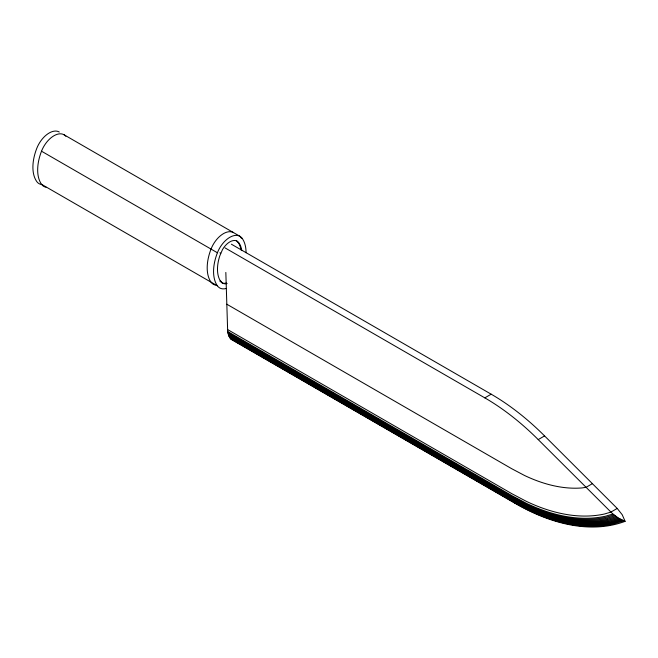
<?xml version="1.0" encoding="UTF-8"?>
<svg xmlns="http://www.w3.org/2000/svg" width="658" height="658" viewBox="0 0 658 658"><rect width="100%" height="100%" fill="white"/><g stroke="black" fill="none" stroke-linecap="round" stroke-linejoin="round"><path stroke-width="0.99" d="M241.749 250.279A34.964 20.184 -60 0 0 239.816 244.291L237.143 241.157A14.665 8.464 -60 0 0 222.478 249.629L219.805 255.839A34.964 20.184 -60 0 0 219.805 279.971L222.478 283.104A14.665 8.464 -60 0 0 227.125 283.516M225.02 247.877L484.814 397.868L491.181 394.191A220.381 127.233 60 0 1 544.585 435.917L617.212 508.437L622.213 514.721L625.1 521.333A243.304 140.475 60 0 1 515.535 503.576L231.057 339.298L228.844 335.95L227.676 331.517L225.834 272.437M484.814 397.868A220.381 127.233 60 0 1 538.211 439.593L544.585 435.917M592.389 483.655L586.023 487.331L581.919 487.94A198.765 114.755 60 0 1 524.467 475.446L511.669 468.693L226.771 304.193M617.212 508.437L610.838 512.113L604.447 514.005A229.288 132.381 60 0 1 526.326 501.338L512.138 493.862L227.528 329.51M625.1 521.333L618.693 518.216L612.902 514.03L605.541 516.201A231.772 133.813 60 0 1 526.565 503.403L512.261 495.861L227.676 331.517M613.988 514.934L606.15 517.254A233.014 134.528 60 0 1 526.754 504.382L512.393 496.815L227.824 332.479M615.115 515.814L606.799 518.274A234.24 135.235 60 0 1 526.992 505.336L512.574 497.728L228.013 333.4M607.49 519.252L616.283 516.653M617.475 517.451L608.222 520.19A236.79 136.708 60 0 1 513.059 499.455L228.523 335.144M618.693 518.216L608.979 521.087A237.941 137.374 60 0 1 513.372 500.253L228.844 335.95M619.943 518.932L609.777 521.934A239.068 138.024 60 0 1 513.725 501.018L229.206 336.715M621.21 519.606L610.608 522.732A240.17 138.665 60 0 1 514.112 501.725L229.609 337.431M622.493 520.231L611.463 523.488A241.247 139.282 60 0 1 514.548 502.391L230.053 338.105M612.351 524.187L623.792 520.807M64.048 134.767L239.94 236.312M240.622 237.505L242.218 238.426A40.516 23.392 -60 0 1 246.059 252.754M236.345 240.696L238.895 242.786M231.386 244.2L491.181 394.191M219.928 252.82L220.726 253.272M65.833 136.247A20.258 11.696 -60 0 0 41.512 151.2L217.403 252.754A20.258 11.696 -60 0 1 242.218 238.426M220.726 281.476L219.928 281.015L221.68 282.644A14.665 8.464 -60 0 0 226.327 283.055M41.512 151.2A40.516 23.392 -60 0 0 41.512 184.289L217.403 285.835A20.258 11.696 -60 0 0 226.105 288.517M228.244 334.289L512.796 498.616A235.613 136.033 60 0 0 607.499 519.269M230.539 338.722L515.025 503.008M612.902 514.03L538.211 439.593M238.097 242.325L239.019 243.83A34.964 20.184 -60 0 1 240.96 249.818M217.403 285.835A40.516 23.392 -60 0 1 217.403 252.754M45.961 187.201A20.258 11.696 -60 0 1 41.512 184.289M215.487 285.079A20.258 11.696 -60 0 1 211.037 282.159A40.516 23.392 -60 0 1 211.037 249.078A20.258 11.696 -60 0 1 233.574 232.636M59.278 132.011A20.258 11.696 -60 0 0 36.741 148.445A40.516 23.392 -60 0 0 36.741 181.526A20.258 11.696 -60 0 0 41.191 184.446M612.351 524.187A242.292 139.891 60 0 1 515.025 503.008"/></g></svg>
